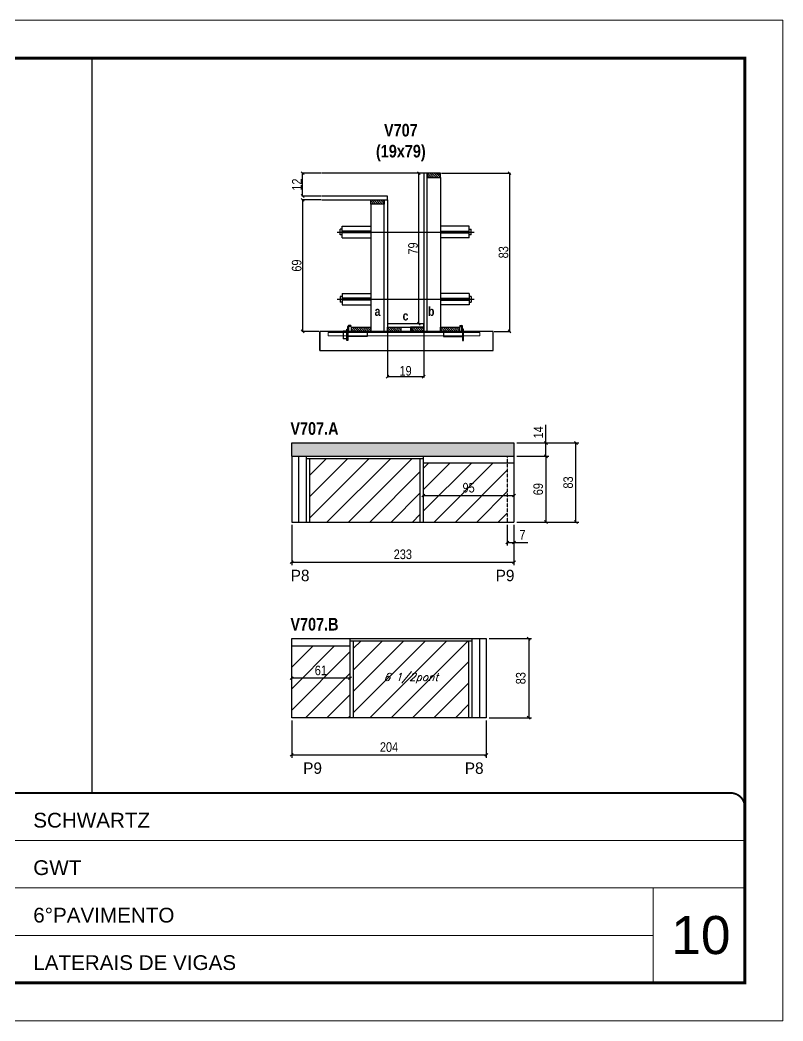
# Model space of a CAD drawing. Extents: x 13154 to 22413, y 1253 to 30260.
# Drawn here: x 15438 to 16238, y 26522 to 27572 of the extents above; entities that cross this region are included whole.
import ezdxf

# ---------------------------------------------------------------- set-up
doc = ezdxf.new("R2010")
doc.units = 0
for name, pattern in [('CONTINUO', [0]), ('DASHED', [0.75, 0.5, -0.25]), ('HIDDEN', [0.375, 0.25, -0.125])]:
    doc.linetypes.add(name, pattern=pattern)
for name, color, linetype in [('5', 5, 'Continuous'), ('barrote', 251, 'Continuous'), ('COTA', 241, 'Continuous'), ('detalhes', 4, 'Continuous'), ('NOMENCLATURA', 7, 'Continuous'), ('Painéis', 200, 'Continuous'), ('presilha', 1, 'Continuous'), ('SARR_2.2x10', 60, 'Continuous'), ('SARR_2.2x7', 40, 'Continuous'), ('SARR_3.5x7', 81, 'Continuous'), ('TENSOR', 3, 'Continuous'), ('texto', 7, 'Continuous')]:
    doc.layers.add(name, color=color, linetype=linetype)
for name, color, linetype, lineweight in [('CARIMBO', 255, 'Continuous', 9), ('CONCRETO', 251, 'Continuous', 25), ('Folhas', 255, 'Continuous', 9), ('Hachura', 251, 'Continuous', 9), ('SARRAFO DE PRESSAO', 251, 'DASHED', 9), ('SCO-___-LAJ', 2, 'Continuous', 0)]:
    doc.layers.add(name, color=color, linetype=linetype, lineweight=lineweight)
doc.styles.add('ARIAL', font='arial.ttf')
doc.styles.add('COTA TECNICA', font='techl___.ttf', dxfattribs={"height": 10})
doc.styles.add('COTA TECNICA 2X', font='techl___.ttf', dxfattribs={"height": 10})
doc.styles.add('Romans', font='romans.shx')
doc.styles.add('ROMAS860', font='ROMAS860.SHX')
doc.styles.add('TECNICA', font='techb___.ttf', dxfattribs={"height": 10})
doc.dimstyles.new('PAINEL', dxfattribs={"dimtxt": 10, "dimasz": 3, "dimexe": 3, "dimexo": 3, "dimgap": 3, "dimtad": 1, "dimdec": 1, "dimzin": 12, "dimdsep": 46, "dimtxsty": 'COTA TECNICA', "dimblk1": 'OBLIQUE', "dimblk2": 'OBLIQUE', "dimsah": 1, "dimcen": 0.9, "dimclrd": 4, "dimclre": 4, "dimclrt": 240, "dimadec": 1, "dimazin": 3, "dimtfac": 1, "dimtdec": 1, "dimtmove": 0, "dimatfit": 3, "dimfxl": 1, "dimtolj": 1, "dimtzin": 12, "dimarcsym": 0})
doc.dimstyles.new('SECAO', dxfattribs={"dimscale": 0.333333, "dimtxt": 5, "dimasz": 9, "dimexe": 3, "dimexo": 3, "dimgap": 3, "dimtad": 1, "dimdec": 1, "dimlfac": 0.5, "dimzin": 12, "dimdsep": 46, "dimtxsty": 'COTA TECNICA 2X', "dimblk1": 'OBLIQUE', "dimblk2": 'OBLIQUE', "dimsah": 1, "dimcen": 0.9, "dimclrd": 4, "dimclre": 4, "dimclrt": 240, "dimadec": 1, "dimazin": 3, "dimtfac": 1, "dimtdec": 1, "dimtmove": 0, "dimatfit": 3, "dimfxl": 1, "dimtolj": 1, "dimtzin": 12, "dimarcsym": 0})
pattern_1 = [(135, (49058.6373, -96266.7768), (-1.122532015, -1.122532015), [])]

# ---------------------------------------------------------------- blocks, each defined once
blk = doc.blocks.new('9999999999')
at = {"color": 30, "linetype": 'CONTINUO'}
for p, q in [((98564.6, 34379.6), (99584, 34379.6)), ((98564.6, 34329.8), (99488, 34329.8)), ((99584, 34329.8), (99488, 34329.8)), ((99488, 34329.8), (99488, 34230.2)), ((98564.6, 34280), (99488, 34280))]:
    blk.add_line(p, q, dxfattribs=at)
at = {"color": 30, "linetype": 'CONTINUO', "const_width": 2}
blk.add_lwpolyline([(99584, 34230.2), (99584, 34414.4, 0.414214), (99569, 34429.4), (98229, 34429.4, 0.414214), (98214, 34414.4), (98214, 34245.2, 0.414214), (98229, 34230.2), (99584, 34230.2)], format="xyb", dxfattribs=at)
at = {"layer": 'Folhas'}
blk.add_lwpolyline([(98139, 34190.2), (99624, 34190.2), (99624, 35240.2), (98139, 35240.2)], close=True, dxfattribs=at)
at = {"layer": 'Folhas', "color": 30, "const_width": 3}
blk.add_lwpolyline([(98214, 34230.2), (99584, 34230.2), (99584, 35200.2), (98214, 35200.2)], close=True, dxfattribs=at)
at = {"color": 7, "linetype": 'Continuous', "ltscale": 5, "style": 'ARIAL'}
for s, height, p in [('SCHWARTZ', 15.48, (98837.7, 34393.1)), ('GWT', 15.48, (98837.7, 34343.3)), ('6°PAVIMENTO', 15.483, (98837.7, 34293.5)), ('LATERAIS DE VIGAS', 15.483, (98837.7, 34243.7))]:
    blk.add_text(s, height=height, dxfattribs=at).set_placement(p)
blk = doc.blocks.new('_Oblique')
at = {"color": 0, "linetype": 'ByBlock', "lineweight": -2}
blk.add_line((-0.5, -0.5), (0.5, 0.5), dxfattribs=at)
blk = doc.blocks.new('*D135')
at = {"layer": 'COTA', "color": 4, "lineweight": -2, "transparency": 16777216}
for p, q in [((15823.1, 27244.4), (15823.1, 27196.9)), ((15861.1, 27244.4), (15861.1, 27196.9)), ((15861.1, 27197.9), (15823.1, 27197.9))]:
    blk.add_line(p, q, dxfattribs=at)
at = {"layer": 'Defpoints', "color": 0, "transparency": 16777216}
for p in [(15823.1, 27245.4), (15861.1, 27245.4), (15823.1, 27197.9)]:
    blk.add_point(p, dxfattribs=at)
at = {"layer": 'COTA', "color": 4, "lineweight": -2, "transparency": 16777216, "xscale": 3, "yscale": 3, "zscale": 3, "rotation": 180}
blk.add_blockref('_Oblique', (15823.1, 27197.9), dxfattribs=at)
at = {"layer": 'COTA', "color": 4, "lineweight": -2, "transparency": 16777216, "xscale": 3, "yscale": 3, "zscale": 3}
blk.add_blockref('_Oblique', (15861.1, 27197.9), dxfattribs=at)
at = {"layer": 'COTA', "color": 240, "transparency": 16777216, "insert": (15842.1, 27204), "char_height": 10, "attachment_point": 5, "style": 'COTA TECNICA 2X'}
blk.add_mtext('\\A1;19', dxfattribs=at)
blk = doc.blocks.new('PRESILHA METÁLICA 1')
at = {"layer": 'presilha'}
for p, q in [((7.5, 10.6), (7.5, 19.9)), ((12, 21), (8.6, 21)), ((9, 11.6), (9, 18.9)), ((12, 19.5), (9.6, 19.5)), ((12, 21), (12, 19.5)), ((0, 13), (6, 13)), ((0, 13), (0, 0)), ((6, 0), (0, 0)), ((6, 15.5), (7.5, 15.5)), ((6, -2.5), (6, 15.5)), ((6, 13), (6, 0)), ((7.5, 15.5), (7.5, -2.5)), ((37.5, 4.1), (7.5, 4.1)), ((37.5, 11), (9.6, 11)), ((37.5, 11), (37.5, 4.1)), ((7.5, -2.5), (6, -2.5))]:
    blk.add_line(p, q, dxfattribs=at)
for centre, radius, start, end in [((8.6, 19.9), 1.14, 90, 180), ((9.6, 18.9), 0.57, 90, 180), ((9.6, 11.6), 0.57, 180, 270)]:
    blk.add_arc(centre, radius, start, end, dxfattribs=at)
blk = doc.blocks.new('PRESILHA METÁLICA 2')
at = {"layer": 'presilha'}
for p, q in [((-5.2, 23.5), (-5.2, 22)), ((-5.2, 23.5), (-1.9, 23.5)), ((-5.2, 22), (-2.8, 22)), ((-2.2, 14.1), (-2.2, 21.4)), ((0.8, 18), (-0.8, 18)), ((-0.8, 18), (-0.8, 0)), ((-0.8, 14.6), (-0.8, 22.4)), ((0.8, 0), (0.8, 18)), ((-30.8, 13.5), (-30.8, 6.6)), ((-30.8, 13.5), (-2.8, 13.5)), ((-30.8, 6.6), (-0.8, 6.6)), ((-0.8, 0), (0.8, 0))]:
    blk.add_line(p, q, dxfattribs=at)
for centre, radius, start, end in [((-2.8, 21.4), 0.57, 0, 90), ((-1.9, 22.4), 1.14, 0, 90), ((-2.8, 14.1), 0.57, 270, 0)]:
    blk.add_arc(centre, radius, start, end, dxfattribs=at)
blk = doc.blocks.new('*D136')
at = {"layer": 'COTA', "color": 4, "lineweight": -2, "transparency": 16777216}
for p, q in [((15753.4, 27383.4), (15733.1, 27383.4)), ((15734.1, 27383.4), (15734.1, 27245.4)), ((15751, 27245.4), (15733.1, 27245.4))]:
    blk.add_line(p, q, dxfattribs=at)
at = {"layer": 'Defpoints', "color": 0, "transparency": 16777216}
for p in [(15754.4, 27383.4), (15734.1, 27245.4), (15752, 27245.4, 0)]:
    blk.add_point(p, dxfattribs=at)
at = {"layer": 'COTA', "color": 4, "lineweight": -2, "transparency": 16777216, "xscale": 3, "yscale": 3, "zscale": 3}
for p, rotation in [((15734.1, 27383.4), 90), ((15734.1, 27245.4), 270)]:
    blk.add_blockref('_Oblique', p, dxfattribs=dict(at, rotation=rotation))
at = {"layer": 'COTA', "color": 240, "transparency": 16777216, "insert": (15727.9, 27314.4), "char_height": 10, "attachment_point": 5, "rotation": 90, "style": 'COTA TECNICA 2X'}
blk.add_mtext('\\A1;69', dxfattribs=at)
blk = doc.blocks.new('*D137')
at = {"layer": 'COTA', "color": 4, "lineweight": -2, "transparency": 16777216}
for p, q in [((15753.4, 27411.4), (15733.1, 27411.4)), ((15734.1, 27387.4), (15734.1, 27411.4)), ((15753.4, 27387.4), (15733.1, 27387.4))]:
    blk.add_line(p, q, dxfattribs=at)
at = {"layer": 'Defpoints', "color": 0, "transparency": 16777216}
for p in [(15734.1, 27411.4), (15754.4, 27411.4), (15754.4, 27387.4)]:
    blk.add_point(p, dxfattribs=at)
at = {"layer": 'COTA', "color": 4, "lineweight": -2, "transparency": 16777216, "xscale": 3, "yscale": 3, "zscale": 3}
for p, rotation in [((15734.1, 27411.4), 90), ((15734.1, 27387.4), 270)]:
    blk.add_blockref('_Oblique', p, dxfattribs=dict(at, rotation=rotation))
at = {"layer": 'COTA', "color": 240, "transparency": 16777216, "insert": (15728, 27399.4), "char_height": 10, "attachment_point": 5, "rotation": 90, "style": 'COTA TECNICA 2X'}
blk.add_mtext('\\A1;12', dxfattribs=at)
blk = doc.blocks.new('*D138')
at = {"layer": 'COTA', "color": 4, "lineweight": -2, "transparency": 16777216}
for p, q in [((15879.7, 27411.4), (15952, 27411.4)), ((15951, 27411.4), (15951, 27245.4)), ((15935, 27245.4), (15952, 27245.4))]:
    blk.add_line(p, q, dxfattribs=at)
at = {"layer": 'Defpoints', "color": 0, "transparency": 16777216}
for p in [(15878.7, 27411.4), (15934, 27245.4, 0), (15951, 27245.4)]:
    blk.add_point(p, dxfattribs=at)
at = {"layer": 'COTA', "color": 4, "lineweight": -2, "transparency": 16777216, "xscale": 3, "yscale": 3, "zscale": 3}
for p, rotation in [((15951, 27411.4), 90), ((15951, 27245.4), 270)]:
    blk.add_blockref('_Oblique', p, dxfattribs=dict(at, rotation=rotation))
at = {"layer": 'COTA', "color": 240, "transparency": 16777216, "insert": (15944.8, 27328.4), "char_height": 10, "attachment_point": 5, "rotation": 90, "style": 'COTA TECNICA 2X'}
blk.add_mtext('\\A1;83', dxfattribs=at)
blk = doc.blocks.new('*D147')
at = {"layer": 'COTA', "color": 4, "lineweight": -2, "transparency": 16777216}
for p, q in [((15860.1, 27411.4), (15855, 27411.4)), ((15856, 27253.4), (15856, 27411.4)), ((15860.1, 27253.4), (15855, 27253.4))]:
    blk.add_line(p, q, dxfattribs=at)
at = {"layer": 'Defpoints', "color": 0, "transparency": 16777216}
for p in [(15856, 27411.4), (15861.1, 27411.4), (15861.1, 27253.4)]:
    blk.add_point(p, dxfattribs=at)
at = {"layer": 'COTA', "color": 4, "lineweight": -2, "transparency": 16777216, "xscale": 3, "yscale": 3, "zscale": 3}
for p, rotation in [((15856, 27411.4), 90), ((15856, 27253.4), 270)]:
    blk.add_blockref('_Oblique', p, dxfattribs=dict(at, rotation=rotation))
at = {"layer": 'COTA', "color": 240, "transparency": 16777216, "insert": (15849.9, 27332.4), "char_height": 10, "attachment_point": 5, "rotation": 90, "style": 'COTA TECNICA 2X'}
blk.add_mtext('\\A1;79', dxfattribs=at)
blk = doc.blocks.new('*D139')
at = {"layer": 'COTA', "color": 4, "linetype": 'ByBlock', "lineweight": -2, "transparency": 16777216}
for p, q in [((15722.7, 27042.4), (15722.7, 27000.3)), ((15955.7, 27042.4), (15955.7, 27000.3)), ((15722.7, 27003.3), (15955.7, 27003.3))]:
    blk.add_line(p, q, dxfattribs=at)
at = {"layer": 'Defpoints', "color": 0, "linetype": 'ByBlock', "transparency": 16777216}
for p in [(15722.7, 27045.4), (15955.7, 27045.4), (15955.7, 27003.3)]:
    blk.add_point(p, dxfattribs=at)
at = {"layer": 'COTA', "color": 4, "linetype": 'ByBlock', "lineweight": -2, "transparency": 16777216, "xscale": 3, "yscale": 3, "zscale": 3, "rotation": 180}
blk.add_blockref('_Oblique', (15722.7, 27003.3), dxfattribs=at)
at = {"layer": 'COTA', "color": 4, "linetype": 'ByBlock', "lineweight": -2, "transparency": 16777216, "xscale": 3, "yscale": 3, "zscale": 3}
blk.add_blockref('_Oblique', (15955.7, 27003.3), dxfattribs=at)
at = {"layer": 'COTA', "color": 240, "linetype": 'ByBlock', "transparency": 16777216, "insert": (15839.2, 27011.5), "char_height": 10, "attachment_point": 5, "style": 'COTA TECNICA'}
blk.add_mtext('\\A1;233', dxfattribs=at)
blk = doc.blocks.new('*D140')
at = {"layer": 'COTA', "color": 4, "lineweight": -2, "transparency": 16777216}
for p, q in [((15958.7, 27114.4), (15992.3, 27114.4)), ((15989.3, 27114.4), (15989.3, 27045.4)), ((15958.7, 27045.4), (15992.3, 27045.4))]:
    blk.add_line(p, q, dxfattribs=at)
at = {"layer": 'Defpoints', "color": 0, "transparency": 16777216}
for p in [(15955.7, 27114.4), (15955.7, 27045.4), (15989.3, 27045.4)]:
    blk.add_point(p, dxfattribs=at)
at = {"layer": 'COTA', "color": 4, "lineweight": -2, "transparency": 16777216, "xscale": 3, "yscale": 3, "zscale": 3}
for p, rotation in [((15989.3, 27114.4), 90), ((15989.3, 27045.4), 270)]:
    blk.add_blockref('_Oblique', p, dxfattribs=dict(at, rotation=rotation))
at = {"layer": 'COTA', "color": 240, "transparency": 16777216, "insert": (15981.2, 27079.9), "char_height": 10, "attachment_point": 5, "rotation": 90, "style": 'COTA TECNICA'}
blk.add_mtext('\\A1;69', dxfattribs=at)
blk = doc.blocks.new('*D141')
at = {"layer": 'COTA', "color": 4, "lineweight": -2, "transparency": 16777216}
for p, q in [((15989.3, 27128.4), (15989.3, 27147.5)), ((15958.7, 27128.4), (15992.3, 27128.4)), ((15989.3, 27114.4), (15989.3, 27128.4)), ((15958.7, 27114.4), (15992.3, 27114.4))]:
    blk.add_line(p, q, dxfattribs=at)
at = {"layer": 'Defpoints', "color": 0, "transparency": 16777216}
for p in [(15955.7, 27128.4), (15989.3, 27128.4), (15955.7, 27114.4)]:
    blk.add_point(p, dxfattribs=at)
at = {"layer": 'COTA', "color": 4, "lineweight": -2, "transparency": 16777216, "xscale": 3, "yscale": 3, "zscale": 3}
for p, rotation in [((15989.3, 27128.4), 90), ((15989.3, 27114.4), 270)]:
    blk.add_blockref('_Oblique', p, dxfattribs=dict(at, rotation=rotation))
at = {"layer": 'COTA', "color": 240, "transparency": 16777216, "insert": (15981.3, 27139.5), "char_height": 10, "attachment_point": 5, "rotation": 90, "style": 'COTA TECNICA'}
blk.add_mtext('\\A1;14', dxfattribs=at)
blk = doc.blocks.new('*D142')
at = {"layer": 'COTA', "color": 4, "lineweight": -2, "transparency": 16777216}
for p, q in [((15958.7, 27128.4), (16023.8, 27128.4)), ((16020.8, 27045.4), (16020.8, 27128.4)), ((15958.7, 27045.4), (16023.8, 27045.4))]:
    blk.add_line(p, q, dxfattribs=at)
at = {"layer": 'Defpoints', "color": 0, "transparency": 16777216}
for p in [(15955.7, 27128.4), (16020.8, 27128.4), (15955.7, 27045.4)]:
    blk.add_point(p, dxfattribs=at)
at = {"layer": 'COTA', "color": 4, "lineweight": -2, "transparency": 16777216, "xscale": 3, "yscale": 3, "zscale": 3}
for p, rotation in [((16020.8, 27128.4), 90), ((16020.8, 27045.4), 270)]:
    blk.add_blockref('_Oblique', p, dxfattribs=dict(at, rotation=rotation))
at = {"layer": 'COTA', "color": 240, "transparency": 16777216, "insert": (16012.6, 27086.9), "char_height": 10, "attachment_point": 5, "rotation": 90, "style": 'COTA TECNICA'}
blk.add_mtext('\\A1;83', dxfattribs=at)
blk = doc.blocks.new('*D134')
at = {"layer": 'COTA', "color": 4, "lineweight": -2, "transparency": 16777216}
blk.add_line((15860.7, 27073.2), (15955.7, 27073.2), dxfattribs=at)
at = {"layer": 'Defpoints', "color": 0, "transparency": 16777216}
for p in [(15860.7, 27073.2), (15955.7, 27073.2), (15955.7, 27073.2)]:
    blk.add_point(p, dxfattribs=at)
at = {"layer": 'COTA', "color": 4, "lineweight": -2, "transparency": 16777216, "xscale": 3, "yscale": 3, "zscale": 3, "rotation": 180}
blk.add_blockref('_Oblique', (15860.7, 27073.2), dxfattribs=at)
at = {"layer": 'COTA', "color": 4, "lineweight": -2, "transparency": 16777216, "xscale": 3, "yscale": 3, "zscale": 3}
blk.add_blockref('_Oblique', (15955.7, 27073.2), dxfattribs=at)
at = {"layer": 'COTA', "color": 240, "transparency": 16777216, "insert": (15908.2, 27081.4), "char_height": 10, "attachment_point": 5, "style": 'COTA TECNICA'}
blk.add_mtext('\\A1;95', dxfattribs=at)
blk = doc.blocks.new('*D143')
at = {"layer": 'COTA', "color": 4, "lineweight": -2, "transparency": 16777216}
for p, q in [((15948.7, 27042.4), (15948.7, 27020.9)), ((15955.7, 27042.4), (15955.7, 27020.9)), ((15948.7, 27023.9), (15955.7, 27023.9)), ((15955.7, 27023.9), (15970.4, 27023.9))]:
    blk.add_line(p, q, dxfattribs=at)
at = {"layer": 'Defpoints', "color": 0, "transparency": 16777216}
for p in [(15948.7, 27045.4), (15955.7, 27045.4), (15955.7, 27023.9)]:
    blk.add_point(p, dxfattribs=at)
at = {"layer": 'COTA', "color": 4, "lineweight": -2, "transparency": 16777216, "xscale": 3, "yscale": 3, "zscale": 3, "rotation": 180}
blk.add_blockref('_Oblique', (15948.7, 27023.9), dxfattribs=at)
at = {"layer": 'COTA', "color": 4, "lineweight": -2, "transparency": 16777216, "xscale": 3, "yscale": 3, "zscale": 3}
blk.add_blockref('_Oblique', (15955.7, 27023.9), dxfattribs=at)
at = {"layer": 'COTA', "color": 240, "transparency": 16777216, "insert": (15964.6, 27032), "char_height": 10, "attachment_point": 5, "style": 'COTA TECNICA'}
blk.add_mtext('\\A1;7', dxfattribs=at)
blk = doc.blocks.new('*D144')
at = {"layer": 'COTA', "color": 4, "linetype": 'ByBlock', "lineweight": -2, "transparency": 16777216}
for p, q in [((15722.7, 26837.1), (15722.7, 26798.2)), ((15926.7, 26837.1), (15926.7, 26798.2)), ((15722.7, 26801.2), (15926.7, 26801.2))]:
    blk.add_line(p, q, dxfattribs=at)
at = {"layer": 'Defpoints', "color": 0, "linetype": 'ByBlock', "transparency": 16777216}
for p in [(15722.7, 26840.1), (15926.7, 26840.1), (15926.7, 26801.2)]:
    blk.add_point(p, dxfattribs=at)
at = {"layer": 'COTA', "color": 4, "linetype": 'ByBlock', "lineweight": -2, "transparency": 16777216, "xscale": 3, "yscale": 3, "zscale": 3, "rotation": 180}
blk.add_blockref('_Oblique', (15722.7, 26801.2), dxfattribs=at)
at = {"layer": 'COTA', "color": 4, "linetype": 'ByBlock', "lineweight": -2, "transparency": 16777216, "xscale": 3, "yscale": 3, "zscale": 3}
blk.add_blockref('_Oblique', (15926.7, 26801.2), dxfattribs=at)
at = {"layer": 'COTA', "color": 240, "linetype": 'ByBlock', "transparency": 16777216, "insert": (15824.7, 26809.3), "char_height": 10, "attachment_point": 5, "style": 'COTA TECNICA'}
blk.add_mtext('\\A1;204', dxfattribs=at)
blk = doc.blocks.new('*D145')
at = {"layer": 'COTA', "color": 4, "linetype": 'ByBlock', "lineweight": -2, "transparency": 16777216}
for p, q in [((15783.7, 26881.6), (15722.7, 26881.6)), ((15783.7, 26878.6), (15783.7, 26878.6))]:
    blk.add_line(p, q, dxfattribs=at)
at = {"layer": 'Defpoints', "color": 0, "linetype": 'ByBlock', "transparency": 16777216}
for p in [(15722.7, 26881.6), (15722.7, 26881.6), (15783.7, 26881.6)]:
    blk.add_point(p, dxfattribs=at)
at = {"layer": 'COTA', "color": 4, "linetype": 'ByBlock', "lineweight": -2, "transparency": 16777216, "xscale": 3, "yscale": 3, "zscale": 3, "rotation": 180}
blk.add_blockref('_Oblique', (15722.7, 26881.6), dxfattribs=at)
at = {"layer": 'COTA', "color": 4, "linetype": 'ByBlock', "lineweight": -2, "transparency": 16777216, "xscale": 3, "yscale": 3, "zscale": 3}
blk.add_blockref('_Oblique', (15783.7, 26881.6), dxfattribs=at)
at = {"layer": 'COTA', "color": 240, "linetype": 'ByBlock', "transparency": 16777216, "insert": (15753.2, 26889.7), "char_height": 10, "attachment_point": 5, "style": 'COTA TECNICA'}
blk.add_mtext('\\A1;61', dxfattribs=at)
blk = doc.blocks.new('*D146')
at = {"layer": 'COTA', "color": 4, "linetype": 'ByBlock', "lineweight": -2, "transparency": 16777216}
for p, q in [((15929.7, 26923.1), (15974.2, 26923.1)), ((15971.2, 26923.1), (15971.2, 26840.1)), ((15929.7, 26840.1), (15974.2, 26840.1))]:
    blk.add_line(p, q, dxfattribs=at)
at = {"layer": 'Defpoints', "color": 0, "linetype": 'ByBlock', "transparency": 16777216}
for p in [(15926.7, 26923.1), (15926.7, 26840.1), (15971.2, 26840.1)]:
    blk.add_point(p, dxfattribs=at)
at = {"layer": 'COTA', "color": 4, "linetype": 'ByBlock', "lineweight": -2, "transparency": 16777216, "xscale": 3, "yscale": 3, "zscale": 3}
for p, rotation in [((15971.2, 26923.1), 90), ((15971.2, 26840.1), 270)]:
    blk.add_blockref('_Oblique', p, dxfattribs=dict(at, rotation=rotation))
at = {"layer": 'COTA', "color": 240, "linetype": 'ByBlock', "transparency": 16777216, "insert": (15962.9, 26881.6), "char_height": 10, "attachment_point": 5, "rotation": 90, "style": 'COTA TECNICA'}
blk.add_mtext('\\A1;83', dxfattribs=at)

msp = doc.modelspace()

# ---------------------------------------------------------------- hatches: boundary and pattern name
at = {"layer": 'COTA'}
h = msp.add_hatch(dxfattribs=at)
h.set_pattern_fill('AR-CONC', color=256, scale=0.03)
h.set_pattern_definition([(50, (-1616.489, 0), (5.4655401, -0.47817257), [0.5715, -6.2865]), (355, (-1616.489, 0), (-1.0573026, 5.7317054), [0.4572, -5.0292175]), (100.451445, (-1616.0334, -0.04), (4.4082374, 5.2535326), [0.4857003, -5.3427073]), (46.1842, (-1616.489, 1.524), (8.1323712, -1.2612698), [0.85725, -9.42975]), (96.635558, (-1615.811, 1.419), (7.122124, 7.4227837), [0.7285507, -8.0140682]), (351.18415, (-1616.489, 1.524), (7.122124, 7.4227837), [0.685799, -7.543792]), (21, (-1615.727, 1.143), (4.54843174, -3.06795595), [0.5715, -6.2865]), (326, (-1615.727, 1.143), (1.85406085, 5.525639), [0.4572, -5.0292]), (71.451445, (-1615.348, 0.8873), (6.4024926, 2.4576831), [0.4857003, -5.3426981]), (37.5, (-1616.4888, 0), (0.0926581, 2.53665117), [0, -4.96824, 0, -5.1054, 0, -5.04825]), (7.5, (-1616.4888, 0), (2.00458988, 3.00541724), [0, -2.91084, 0, -4.85394, 0, -1.92405]), (327.5, (-1618.188, 0), (4.06771786, -0.17186232), [0, -1.905, 0, -5.9436, 0, -7.8867]), (317.5, (-1618.95, 0), (4.44387544, 0.76279473), [0, -2.4765, 0, -3.94716, 0, -5.6007])])
h.paths.add_polyline_path([(15955.69, 27114.42), (15955.69, 27128.42), (15722.69, 27128.42), (15722.69, 27114.42)])
at = {"layer": 'Hachura', "linetype": 'ByBlock'}
h = msp.add_hatch(dxfattribs=at)
h.set_pattern_fill('ANSI31', color=256, scale=5)
h.set_pattern_definition([(45, (-37.989, 0), (-11.22532, 11.22532), [])])
h.paths.add_polyline_path([(15857.19, 27112.22), (15741.19, 27112.22), (15741.19, 27045.42), (15857.19, 27045.42)])
h.paths.add_polyline_path([(15948.69, 27045.42), (15948.69, 27107.42), (15860.69, 27107.42), (15860.69, 27045.42)])
h = msp.add_hatch(dxfattribs=at)
h.set_pattern_fill('ANSI31', color=256, scale=5)
h.set_pattern_definition([(45, (391.737, 0), (-11.22532, 11.22532), [])])
h.paths.add_polyline_path([(15783.69, 26840.11), (15783.69, 26915.11), (15722.69, 26915.11), (15722.69, 26840.11)])
h.paths.add_polyline_path([(15908.19, 26840.11), (15908.19, 26920.91), (15787.19, 26920.91), (15787.19, 26840.11)])
at = {"layer": 'SARR_2.2x10'}
h = msp.add_hatch(dxfattribs=at)
h.set_pattern_fill('ANSI31', color=256, scale=0.5, angle=90)
h.set_pattern_definition([(135, (48979.0373, -96266.7768), (-1.122532015, -1.122532015), [])])
h.paths.add_polyline_path([(15785.5, 27249.79), (15785.5, 27245.39), (15805.5, 27245.39), (15805.5, 27249.79)])
h = msp.add_hatch(dxfattribs=at)
h.set_pattern_fill('ANSI31', color=256, scale=0.5, angle=90)
h.set_pattern_definition([(135, (49072.2373, -96266.7768), (-1.122532015, -1.122532015), [])])
h.paths.add_polyline_path([(15878.7, 27249.79), (15878.7, 27245.39), (15898.7, 27245.39), (15898.7, 27249.79)])
at = {"layer": 'SARR_2.2x7'}
h = msp.add_hatch(dxfattribs=at)
h.set_pattern_fill('ANSI31', color=256, scale=0.5, angle=90)
h.set_pattern_definition([(135, (48973.0373, -96105.1768), (-1.122532015, -1.122532015), [])])
h.paths.add_polyline_path([(15864.7, 27411.39), (15864.7, 27406.99), (15878.7, 27406.99), (15878.7, 27411.39)])
h = msp.add_hatch(dxfattribs=at)
h.set_pattern_fill('ANSI31', color=256, scale=0.5, angle=90)
h.set_pattern_definition([(135, (48993.0373, -96133.1768), (-1.122532015, -1.122532015), [])])
h.paths.add_polyline_path([(15819.5, 27383.39), (15819.5, 27378.99), (15805.5, 27378.99), (15805.5, 27383.39)])
h = msp.add_hatch(dxfattribs=at)
h.set_pattern_fill('ANSI31', color=256, scale=0.5, angle=90)
h.set_pattern_definition(pattern_1)
h.paths.add_polyline_path([(15837.1, 27245.39), (15837.1, 27249.79), (15823.1, 27249.79), (15823.1, 27245.39)])
h = msp.add_hatch(dxfattribs=at)
h.set_pattern_fill('ANSI31', color=256, scale=0.5, angle=90)
h.set_pattern_definition(pattern_1)
h.paths.add_polyline_path([(15847.1, 27249.79), (15847.1, 27245.39), (15861.1, 27245.39), (15861.1, 27249.79)])

# ---------------------------------------------------------------- linework, layer by layer
at = {"ltscale": 3}
for p, q in [((15773.5, 27346.62), (15773.5, 27352.62)), ((15775.5, 27352.62), (15773.5, 27352.62)), ((15775.5, 27343.62), (15775.5, 27355.62)), ((15775.5, 27355.62), (15805.5, 27355.62)), ((15908.7, 27355.62), (15878.7, 27355.62)), ((15908.7, 27343.62), (15908.7, 27355.62)), ((15908.7, 27352.62), (15910.7, 27352.62)), ((15910.7, 27346.62), (15910.7, 27352.62)), ((15775.5, 27346.62), (15773.5, 27346.62)), ((15805.5, 27350.62), (15775.5, 27350.62)), ((15805.5, 27348.62), (15775.5, 27348.62)), ((15775.5, 27343.62), (15805.5, 27343.62)), ((15878.7, 27350.62), (15908.7, 27350.62)), ((15878.7, 27348.62), (15908.7, 27348.62)), ((15908.7, 27343.62), (15878.7, 27343.62)), ((15910.7, 27346.62), (15908.7, 27346.62)), ((15773.5, 27282.17), (15773.5, 27276.17)), ((15775.5, 27282.17), (15773.5, 27282.17)), ((15775.5, 27285.17), (15775.5, 27273.17)), ((15775.5, 27285.17), (15805.5, 27285.17)), ((15805.5, 27280.17), (15775.5, 27280.17)), ((15908.7, 27285.17), (15878.7, 27285.17)), ((15878.7, 27280.17), (15908.7, 27280.17)), ((15908.7, 27285.17), (15908.7, 27273.17)), ((15910.7, 27282.17), (15908.7, 27282.17)), ((15910.7, 27282.17), (15910.7, 27276.17)), ((15775.5, 27276.17), (15773.5, 27276.17)), ((15805.5, 27278.17), (15775.5, 27278.17)), ((15775.5, 27273.17), (15805.5, 27273.17)), ((15878.7, 27278.17), (15908.7, 27278.17)), ((15908.7, 27273.17), (15878.7, 27273.17)), ((15908.7, 27276.17), (15910.7, 27276.17))]:
    msp.add_line(p, q, dxfattribs=at)
at = {"layer": 'barrote'}
msp.add_lwpolyline([(15752.04, 27225.39), (15933.96, 27225.39), (15933.96, 27245.39), (15752.04, 27245.39)], close=True, dxfattribs=at)
at = {"layer": 'CONCRETO', "linetype": 'Continuous'}
msp.add_line((15861.1, 27411.39), (15754.4, 27411.39), dxfattribs=at)
at = {"layer": 'COTA'}
for p, q in [((15512.88, 27532.02), (15512.88, 26761.27)), ((15722.69, 27114.42), (15722.69, 27128.42)), ((15722.69, 27128.42), (15955.69, 27128.42)), ((15955.69, 27128.42), (15955.69, 27114.42))]:
    msp.add_line(p, q, dxfattribs=at)
at = {"layer": 'COTA', "linetype": 'ByBlock'}
msp.add_line((15783.69, 26923.11), (15783.69, 26840.11), dxfattribs=at)
at = {"layer": 'detalhes', "color": 250}
msp.add_line((15752.04, 27225.39), (15752.04, 27245.39), dxfattribs=at)
at = {"layer": 'Painéis', "linetype": 'Continuous'}
for p, q in [((15722.69, 27114.42), (15722.69, 27045.42)), ((15722.69, 27114.42), (15955.69, 27114.42)), ((15955.69, 27114.42), (15955.69, 27045.42)), ((15722.69, 27045.42), (15955.69, 27045.42)), ((15722.69, 26840.11), (15722.69, 26923.11)), ((15722.69, 26923.11), (15926.69, 26923.11)), ((15926.69, 26923.11), (15926.69, 26840.11)), ((15926.69, 26840.11), (15722.69, 26840.11))]:
    msp.add_line(p, q, dxfattribs=at)
for points in [[(15864.7, 27245.39), (15864.7, 27411.39), (15861.1, 27411.39), (15861.1, 27245.39)], [(15819.5, 27245.39), (15819.5, 27383.39), (15823.1, 27383.39), (15823.1, 27245.39)], [(15861.1, 27253.39), (15823.1, 27253.39), (15823.1, 27249.79), (15861.1, 27249.79)]]:
    msp.add_lwpolyline(points, close=True, dxfattribs=at)
at = {"layer": 'Painéis', "linetype": 'Continuous', "elevation": 0}
msp.add_lwpolyline([(15754.4, 27383.39), (15823.1, 27383.39), (15823.1, 27387.39), (15754.4, 27387.39)], dxfattribs=at)
at = {"layer": 'SARR_2.2x10'}
for points in [[(15785.5, 27249.79), (15805.5, 27249.79), (15805.5, 27245.39), (15785.5, 27245.39)], [(15878.7, 27249.79), (15898.7, 27249.79), (15898.7, 27245.39), (15878.7, 27245.39)]]:
    msp.add_lwpolyline(points, close=True, dxfattribs=at)
at = {"layer": 'SARR_2.2x7', "linetype": 'Continuous'}
for p, q in [((15729.69, 27114.42), (15729.69, 27045.42)), ((15737.69, 27112.22), (15860.69, 27112.22)), ((15860.69, 27107.42), (15955.69, 27107.42)), ((15919.69, 26923.11), (15919.69, 26840.11)), ((15783.69, 26915.11), (15722.69, 26915.11)), ((15783.69, 26920.91), (15911.69, 26920.91))]:
    msp.add_line(p, q, dxfattribs=at)
at = {"layer": 'SARR_2.2x7', "linetype": 'HIDDEN'}
msp.add_line((15948.69, 27114.42), (15948.69, 27045.42), dxfattribs=at)
at = {"layer": 'SARR_2.2x7', "elevation": 0}
for points in [[(15878.7, 27411.39), (15864.7, 27411.39), (15864.7, 27406.99), (15878.7, 27406.99)], [(15805.5, 27383.39), (15819.5, 27383.39), (15819.5, 27378.99), (15805.5, 27378.99)]]:
    msp.add_lwpolyline(points, close=True, dxfattribs=at)
at = {"layer": 'SARR_2.2x7'}
for points in [[(15823.1, 27249.79), (15837.1, 27249.79), (15837.1, 27245.39), (15823.1, 27245.39)], [(15861.1, 27249.79), (15847.1, 27249.79), (15847.1, 27245.39), (15861.1, 27245.39)]]:
    msp.add_lwpolyline(points, close=True, dxfattribs=at)
at = {"layer": 'SARR_3.5x7'}
for p, q in [((15737.69, 27114.42), (15737.69, 27045.42)), ((15741.19, 27112.22), (15741.19, 27045.42)), ((15857.19, 27112.22), (15857.19, 27045.42)), ((15860.69, 27114.42), (15860.69, 27045.42)), ((15911.69, 26923.11), (15911.69, 26840.11)), ((15787.19, 26920.91), (15787.19, 26840.11)), ((15908.19, 26920.91), (15908.19, 26840.11))]:
    msp.add_line(p, q, dxfattribs=at)
for points in [[(15864.7, 27406.99), (15878.7, 27406.99), (15878.7, 27245.39), (15864.7, 27245.39)], [(15819.5, 27378.99), (15805.5, 27378.99), (15805.5, 27245.39), (15819.5, 27245.39)]]:
    msp.add_lwpolyline(points, close=True, dxfattribs=at)
at = {"layer": 'SCO-___-LAJ', "color": 1}
msp.add_lwpolyline([(15761.05, 27244.06), (15919.99, 27244.06), (15919.99, 27240.86), (15761.05, 27240.86)], close=True, dxfattribs=at)
at = {"layer": 'TENSOR', "linetype": 'HIDDEN', "ltscale": 0.5}
for p, q in [((15770.5, 27349.62), (15914, 27349.62)), ((15770.5, 27279.17), (15914, 27279.17))]:
    msp.add_line(p, q, dxfattribs=at)

# ---------------------------------------------------------------- block references
at = {"layer": 'presilha', "xscale": 0.6666666666666666, "yscale": 0.6666666666666666, "zscale": 0.6666666666666666}
for name, p in [('PRESILHA METÁLICA 1', (15776.63, 27237.43)), ('PRESILHA METÁLICA 2', (15902.38, 27235.76))]:
    msp.add_blockref(name, p, dxfattribs=at)
at = {"layer": 'SARRAFO DE PRESSAO', "color": 6, "linetype": 'ByBlock'}
msp.add_blockref('9999999999', (-83386.1, -7668.18), dxfattribs=at)

# ---------------------------------------------------------------- texts
at = {"layer": '5', "linetype": 'Continuous', "style": 'ROMAS860'}
for s, p in [('P8', (15721.66, 26983.36)), ('P9', (15936.59, 26983.36)), ('P9', (15734.73, 26781.26)), ('P8', (15904.25, 26781.26))]:
    msp.add_text(s, height=12, rotation=359.99996, dxfattribs=at).set_placement(p)
at = {"layer": 'CARIMBO', "style": 'ARIAL'}
msp.add_text('10', height=40, dxfattribs=at).set_placement((16120.74, 26592.17))
at = {"layer": 'detalhes', "style": 'TECNICA'}
for s, p in [('a', (15809.62, 27261.66)), ('b', (15865.6, 27261.64)), ('c', (15838.97, 27256.86))]:
    msp.add_text(s, height=9.6, dxfattribs=at).set_placement(p)
at = {"layer": 'NOMENCLATURA', "style": 'TECNICA'}
for s, p in [('V707.A', (15721.32, 27136.94)), ('V707.B', (15721.32, 26931.63))]:
    msp.add_text(s, height=13.2, dxfattribs=at).set_placement(p)
at = {"layer": 'NOMENCLATURA', "insert": (15837.1, 27463.09), "char_height": 13.2, "attachment_point": 2, "style": 'TECNICA'}
msp.add_mtext_dynamic_manual_height_columns('V707\\P(19x79)', width=300.2766, gutter_width=1, heights=[0], dxfattribs=at)
at = {"layer": 'texto', "color": 2, "insert": (15847.69, 26881.61), "char_height": 8, "attachment_point": 5, "style": 'Romans'}
msp.add_mtext('{\\Q19;\\C256;6 1/2pont}', dxfattribs=at)

# ---------------------------------------------------------------- dimensions: what is measured, and where the dimension line sits
at = {"layer": 'COTA'}
for base, p1, p2, dimstyle, picture, middle in [((15734.05, 27411.39), (15754.4, 27387.39), (15754.4, 27411.39), 'SECAO', '*D137', (15727.99, 27399.39)), ((15856.03, 27411.39), (15861.1, 27253.39), (15861.1, 27411.39), 'SECAO', '*D147', (15849.92, 27332.39)), ((15951.02, 27245.39, 0), (15878.7, 27411.39), (15933.96, 27245.39), 'SECAO', '*D138', (15944.78, 27328.39, 0)), ((15734.05, 27245.39, 0), (15754.4, 27383.39), (15752.04, 27245.39), 'SECAO', '*D136', (15727.92, 27314.39, 0)), ((15989.35, 27128.42), (15955.69, 27114.42), (15955.69, 27128.42), 'PAINEL', '*D141', (15981.28, 27139.48)), ((16020.85, 27128.42), (15955.69, 27045.42), (15955.69, 27128.42), 'PAINEL', '*D142', (16012.6, 27086.92)), ((15989.35, 27045.42), (15955.69, 27114.42), (15955.69, 27045.42), 'PAINEL', '*D140', (15981.22, 27079.92))]:
    dim = msp.add_linear_dim(base=base, p1=p1, p2=p2, angle=90, dimstyle=dimstyle, dxfattribs=at)
    dim.commit()
    dim.dimension.update_dxf_attribs({"geometry": picture, "text_midpoint": middle})
dim = msp.add_linear_dim(base=(15823.1, 27197.92), p1=(15861.1, 27245.39), p2=(15823.1, 27245.39), angle=180, dimstyle='SECAO', dxfattribs=at)
dim.commit()
dim.dimension.update_dxf_attribs({"geometry": '*D135', "text_midpoint": (15842.1, 27197.92), "dimtype": 160})
for base, p1, p2, picture, middle in [((15955.69, 27073.23), (15860.69, 27073.23), (15955.69, 27073.23), '*D134', (15908.19, 27081.37)), ((15955.69, 27023.94), (15948.69, 27045.42), (15955.69, 27045.42), '*D143', (15964.56, 27032.01))]:
    dim = msp.add_linear_dim(base=base, p1=p1, p2=p2, dimstyle='PAINEL', dxfattribs=at)
    dim.commit()
    dim.dimension.update_dxf_attribs({"geometry": picture, "text_midpoint": middle})
at = {"layer": 'COTA', "linetype": 'ByBlock'}
dim = msp.add_linear_dim(base=(15955.69, 27003.26), p1=(15722.69, 27045.42), p2=(15955.69, 27045.42), dimstyle='PAINEL', dxfattribs=at)
dim.commit()
dim.dimension.update_dxf_attribs({"geometry": '*D139', "text_midpoint": (15839.19, 27011.48)})
for base, p1, p2, angle, picture, middle in [((15971.17, 26840.11), (15926.69, 26923.11), (15926.69, 26840.11), 90, '*D146', (15962.93, 26881.61)), ((15722.69, 26881.61), (15783.69, 26881.61), (15722.69, 26881.61), 180, '*D145', (15753.19, 26889.71)), ((15926.69, 26801.16), (15722.69, 26840.11), (15926.69, 26840.11), 180, '*D144', (15824.69, 26809.26))]:
    dim = msp.add_linear_dim(base=base, p1=p1, p2=p2, angle=angle, dimstyle='PAINEL', dxfattribs=at)
    dim.commit()
    dim.dimension.update_dxf_attribs({"geometry": picture, "text_midpoint": middle})

doc.saveas('drawing.dxf')
